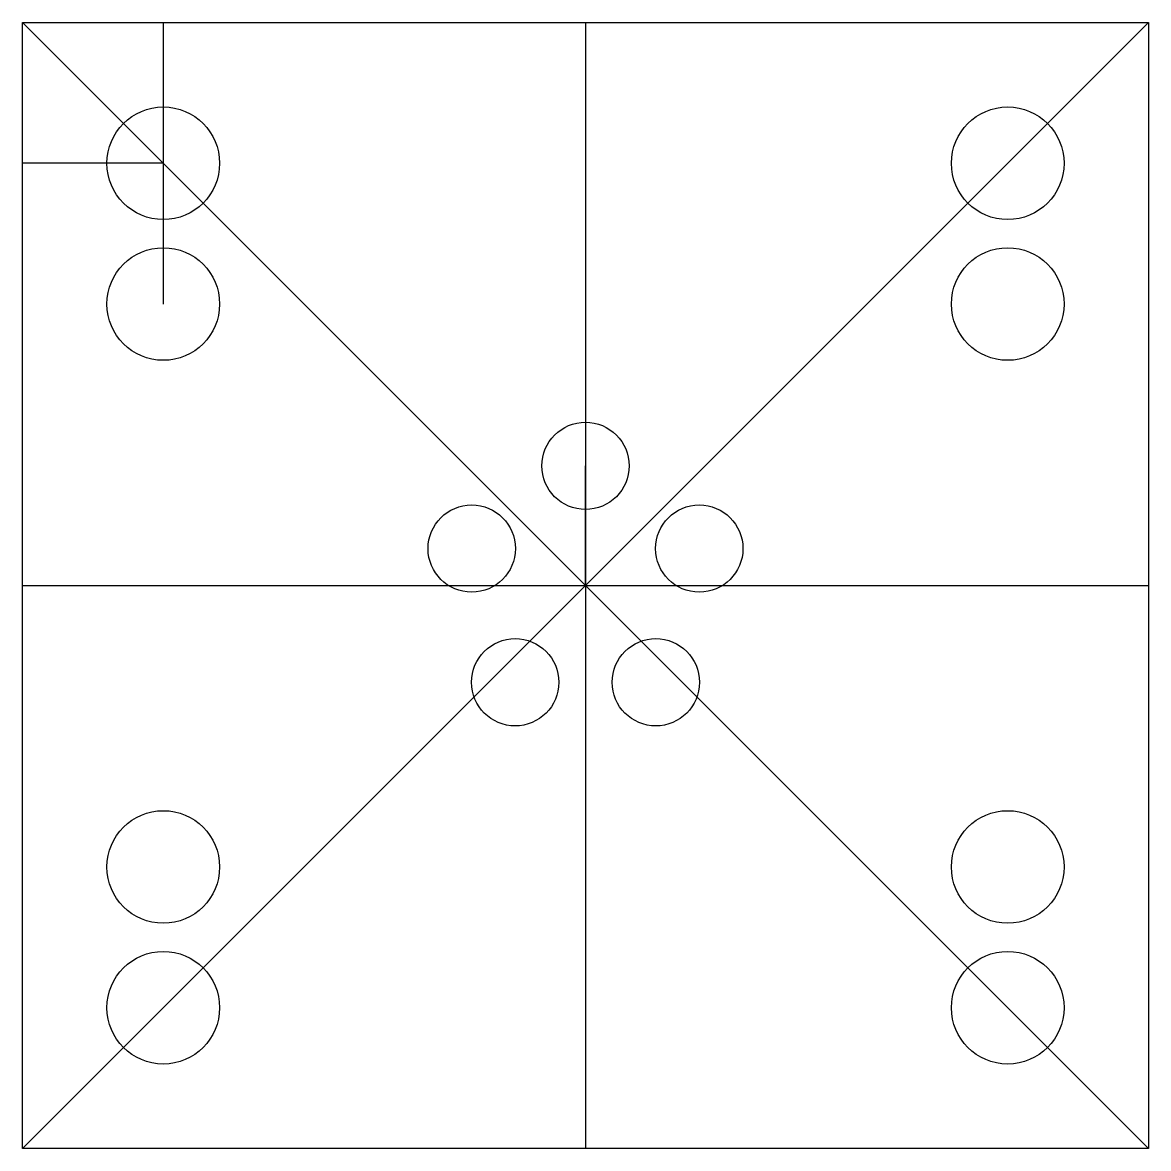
# Model space of a CAD drawing. Header units: millimetres. Extents: x -20 to 20, y -20 to 20.
import ezdxf

# ---------------------------------------------------------------- set-up
doc = ezdxf.new("R2010")
doc.units = ezdxf.units.MM
doc.layers.get('0').update_dxf_attribs({"linetype": 'CONTINUOUS'})

msp = doc.modelspace()

# ---------------------------------------------------------------- linework, layer by layer
for p, q in [((-20, -20), (-20, 20)), ((-20, 20), (20, 20)), ((20, -20), (-20, 20)), ((-20, -20), (20, 20)), ((-20, 20), (-15, 20)), ((-20, 15), (-20, 20)), ((-15, 20), (-15, 15)), ((0, 20), (0, -20)), ((20, 20), (20, -20)), ((-15, 15), (-20, 15)), ((-15, 15), (-15, 10)), ((0, 0), (0, 4.25)), ((-20, 0), (20, 0)), ((20, -20), (-20, -20))]:
    msp.add_line(p, q)
for centre, radius in [((-15, 15), 2), ((15, 15), 2), ((-15, 10), 2), ((15, 10), 2), ((0, 4.25), 1.55), ((-4.042, 1.313), 1.55), ((4.042, 1.313), 1.55), ((-2.498, -3.438), 1.55), ((2.498, -3.438), 1.55), ((-15, -10), 2), ((15, -10), 2), ((-15, -15), 2), ((15, -15), 2)]:
    msp.add_circle(centre, radius)

doc.saveas('drawing.dxf')
